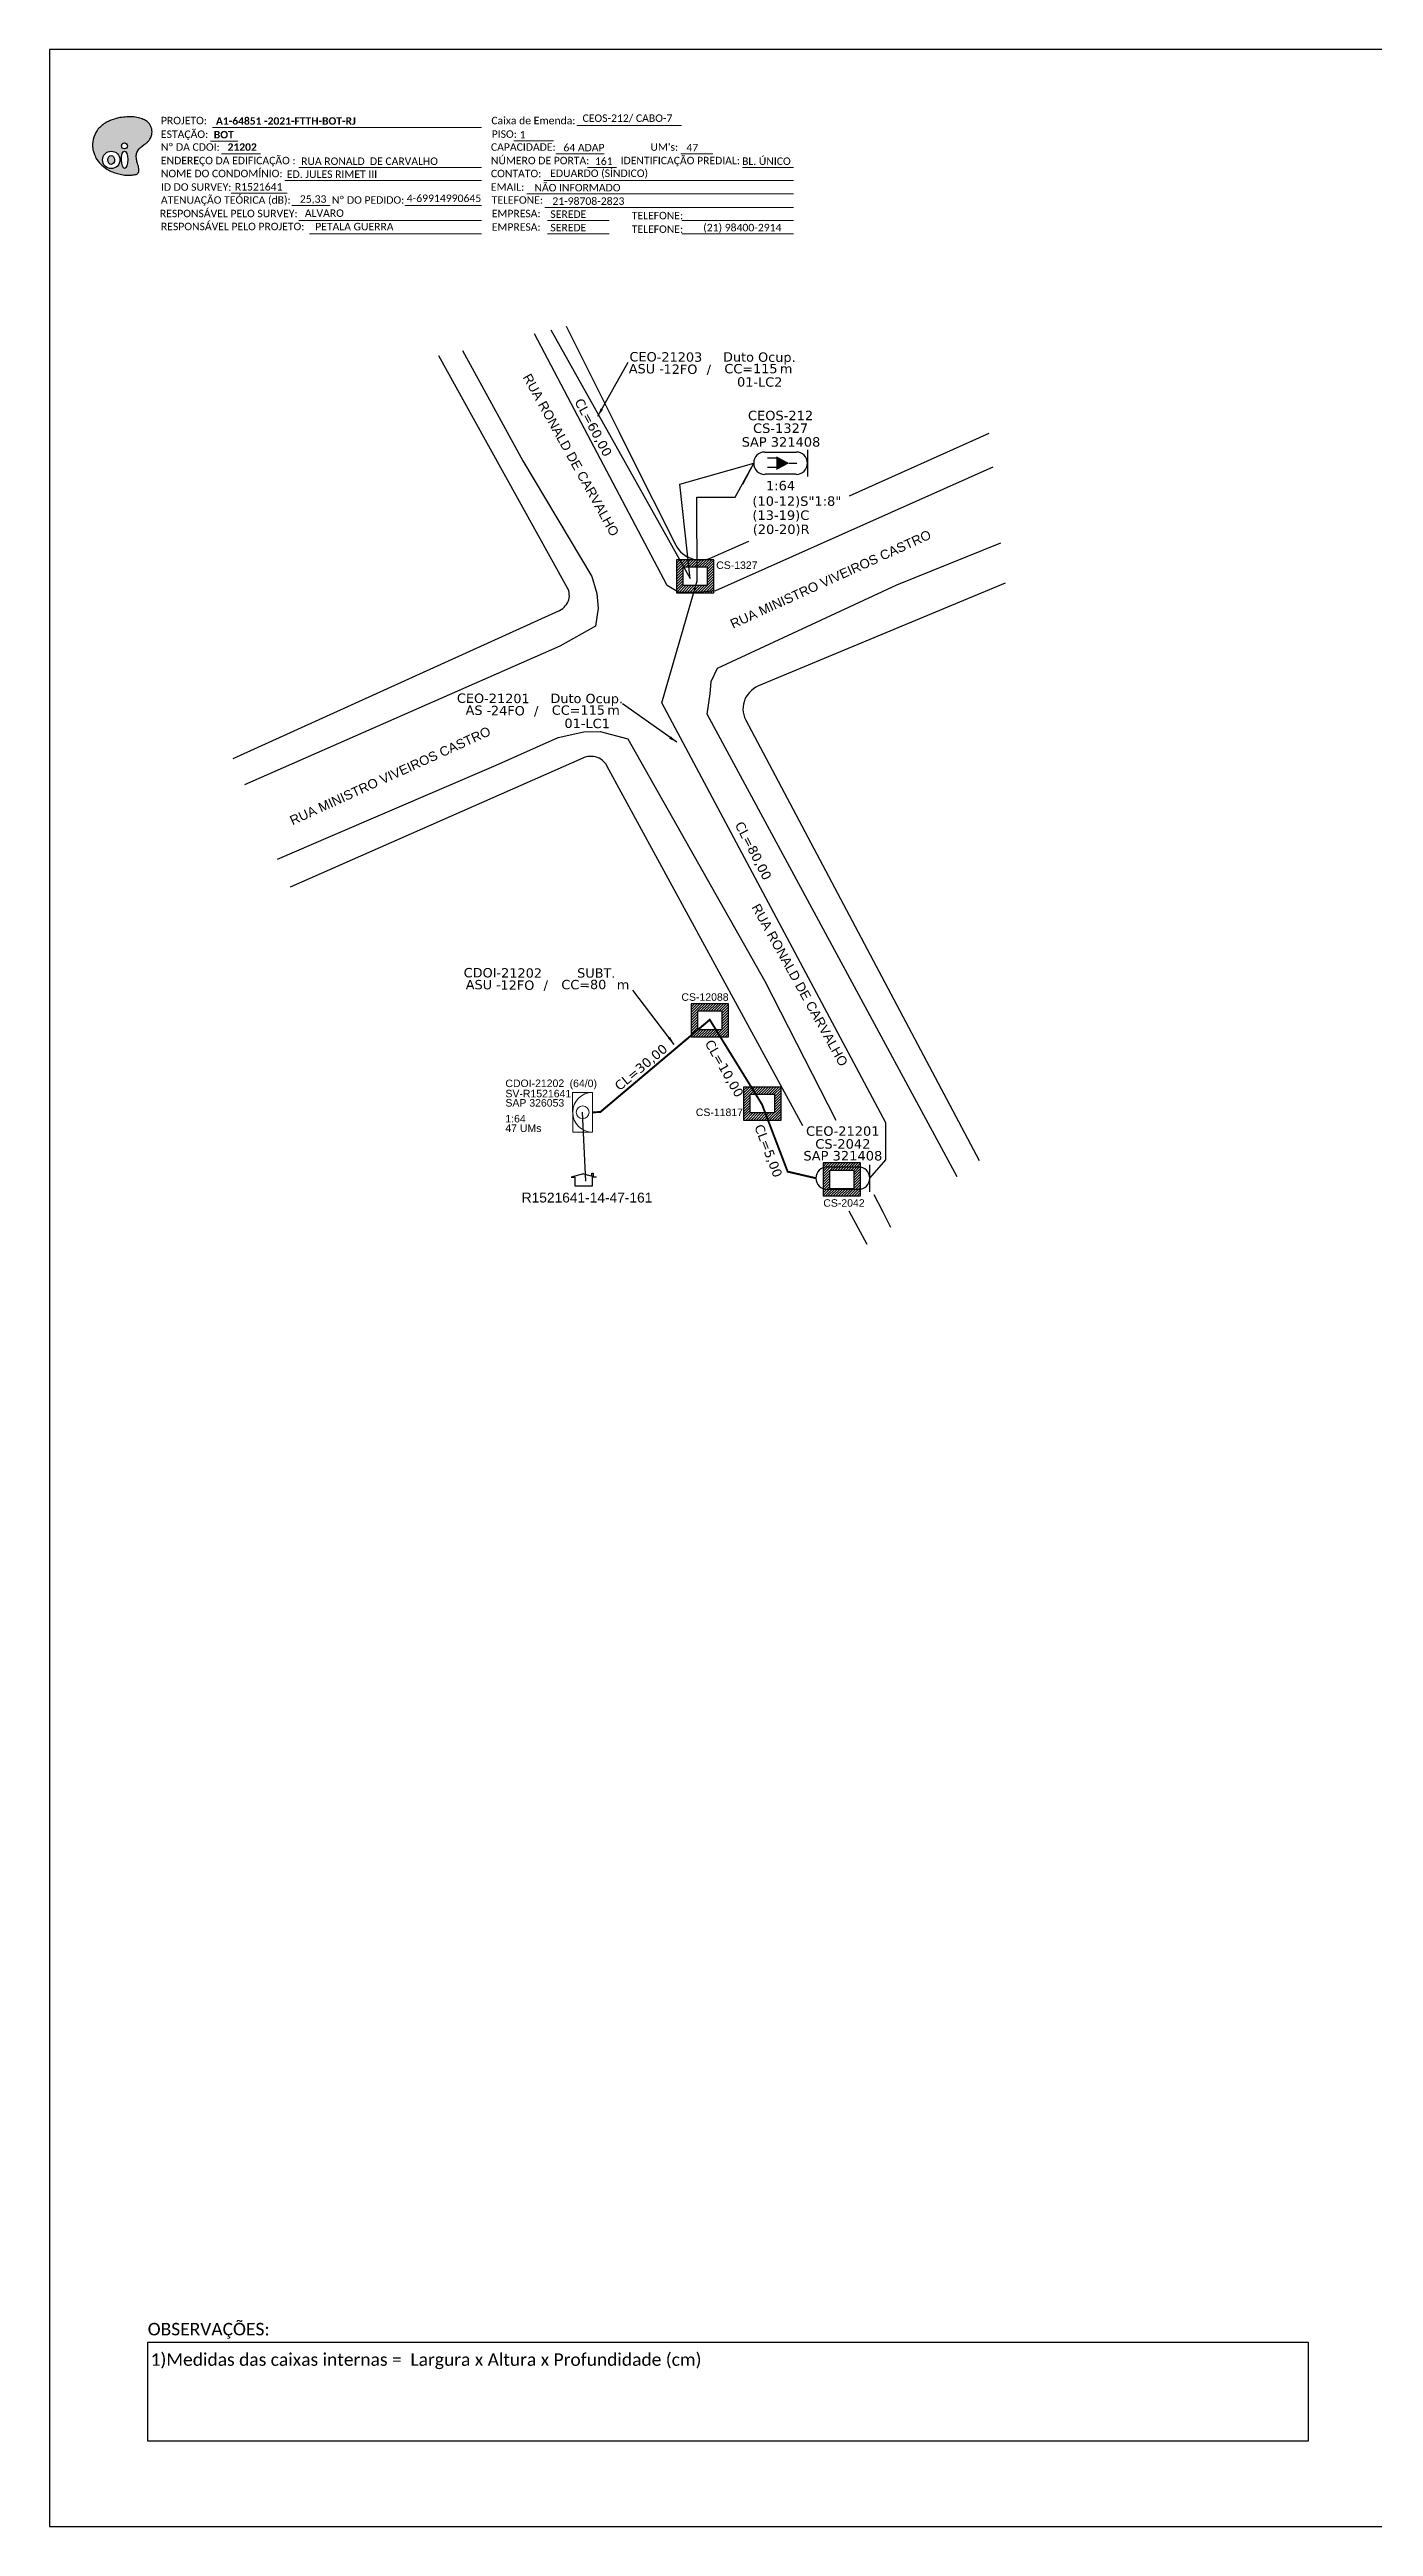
# Model space of a CAD drawing. Extents: x -4 to 837, y 1 to 595.
# Drawn here: x -4 to 314, y 1 to 595 of the extents above; entities that cross this region are included whole.
import ezdxf
from ezdxf.enums import TextEntityAlignment as Align

# ---------------------------------------------------------------- set-up
doc = ezdxf.new("R2010")
doc.units = 0
for name, color, linetype in [('10.0-Cartográfico', 4, 'Continuous'), ('10.1-Caixas Subterrâneas', 5, 'Continuous'), ('20.4-CEOS', 1, 'Continuous'), ('20.5-CEO', 1, 'Continuous'), ('CAP a instalar', 1, 'Continuous'), ('celulas gpon', 7, 'Continuous'), ('label_cabos', 7, 'Continuous'), ('Segmento de Logradouro Texto', 238, 'Continuous'), ('surveys', 7, 'Continuous'), ('surveys legendas', 7, 'Continuous')]:
    doc.layers.add(name, color=color, linetype=linetype)
doc.layers.add("20.0-LEGENDA DOS CDO'S", color=1, linetype='Continuous', lineweight=0)
doc.layers.add('20.1-CDO_INTERIOR', color=1, linetype='Continuous', lineweight=0)
doc.layers.add('DROP DE CLIENTE', color=140, linetype='Continuous', plot=False)
doc.styles.add('ARIAL', font='arial.ttf')
doc.styles.add('DIGICADE', font='arial.ttf')
doc.styles.add('MtXpl_Calibri', font='calibri.ttf')
doc.styles.add('siredit', font='verdana.ttf')
doc.styles.add('WMF-Calibri0', font='calibri.ttf')
doc.styles.add('WMF-Calibri1', font='calibrib.ttf')
doc.linetypes.add('FENCELINE1', pattern='A,0.25,-0.1,[133,ltypeshp.shx,S=0.1,R=0,X=-0.1,Y=0],-0.1,1', length=1.45)
doc.dimstyles.new('CC', dxfattribs={"dimtxt": 1, "dimasz": 2, "dimexe": 0.18, "dimexo": 0.0625, "dimgap": 0.09, "dimtad": 0, "dimdec": 0, "dimrnd": 1, "dimzin": 0, "dimdsep": 46, "dimtxsty": 'siredit', "dimblk": 'NONE', "dimcen": 0, "dimse1": 1, "dimse2": 1, "dimsd1": 1, "dimsd2": 1, "dimclrt": 7, "dimadec": 0, "dimazin": 0, "dimtfac": 1, "dimtdec": 0, "dimtofl": 0, "dimtmove": 0, "dimatfit": 3, "dimfxl": 0, "dimtolj": 1, "dimtzin": 0, "dimarcsym": 0})

# ---------------------------------------------------------------- blocks, each defined once
blk = doc.blocks.new('OI')
h = blk.add_hatch(color=40)
edge = h.paths.add_edge_path()
edge.add_spline(control_points=[(4.35, -0.67), (3.92, -0.99), (3.26, -1.5), (2.81, -2.59), (2.9, -3.5), (3.06, -4.27), (3.31, -4.85), (3.37, -5.39), (3.4, -5.88), (3.2, -6.4), (2.54, -6.61), (1.65, -6.63), (0.55, -6.67), (-0.56, -6.42), (-1.61, -6.14), (-2.77, -5.61), (-3.92, -4.77), (-4.89, -3.7), (-5.34, -2.65), (-5.6, -1.94), (-5.85, -0.96), (-5.71, 0.47), (-5.1, 2.02), (-4.14, 3.02), (-3.3, 3.61), (-2.37, 4.16), (-1.36, 4.44), (-0.56, 4.7), (0.79, 4.85), (2.24, 4.97), (3.79, 4.57), (4.67, 4.21), (5.44, 3.65), (5.76, 2.99), (6.03, 2.21), (6.01, 1.46), (5.72, 0.64), (5.31, 0.08), (4.88, -0.38), (4.51, -0.55), (4.35, -0.67)], knot_values=[0, 0, 0, 0, 1.60434, 2.417191, 3.427595, 4.282808, 4.776746, 5.304182, 5.888771, 6.258406, 6.858137, 7.79129, 8.986195, 10.124242, 11.187857, 12.242908, 13.953784, 15.414161, 16.515391, 17.349188, 17.675853, 19.552021, 21.515531, 22.568638, 23.63245, 24.621084, 25.782718, 26.745347, 27.142653, 29.870543, 31.004649, 31.921532, 32.709589, 33.801391, 34.042471, 35.192333, 35.971461, 36.628871, 37.254359, 37.836911, 37.836911, 37.836911, 37.836911], degree=3, periodic=0)
h.paths.add_polyline_path([(1.13, -0.87, -1), (-0.04, -0.87, -1)], flags=16)
edge = h.paths.add_edge_path(flags=16)
edge.add_ellipse((0.56, -3.59), major_axis=(-0.02, 1.71), ratio=0.361305, start_angle=0, end_angle=360)
h.paths.add_polyline_path([(-0.36, -3.62, -1), (-3.8, -3.62, -1)], flags=16)
edge = h.paths.add_edge_path(flags=0)
edge.add_ellipse((-2.08, -3.62), major_axis=(0, 0.885), ratio=0.758294, start_angle=0, end_angle=360)
at = {"color": 40}
for centre, radius in [((-2.08, -3.62), 1.72), ((0.54, -0.87), 0.587)]:
    blk.add_circle(centre, radius, dxfattribs=at)
blk.add_ellipse((-2.08, -3.62), major_axis=(0, 0.885), ratio=0.758294, start_param=-3.141592653589792, end_param=3.141592653589792, dxfattribs=at)
blk.add_ellipse((0.56, -3.59), major_axis=(-0.02, 1.71), ratio=0.361305, dxfattribs=at)
at = {"color": 40, "start_tangent": (-0.800898, -0.598801), "end_tangent": (-0.800898, -0.598801)}
blk.add_spline([(4.35, -0.67), (3.2, -1.78), (2.9, -2.54), (2.92, -3.55), (3.12, -4.38), (3.28, -4.85), (3.37, -5.37), (3.35, -5.95), (3.2, -6.29), (2.66, -6.55), (1.73, -6.63), (0.54, -6.62), (-0.58, -6.41), (-1.6, -6.11), (-2.56, -5.67), (-3.95, -4.67), (-4.89, -3.56), (-5.37, -2.56), (-5.64, -1.78), (-5.72, -1.46), (-5.63, 0.42), (-4.84, 2.22), (-4.13, 2.99), (-3.27, 3.62), (-2.4, 4.09), (-1.3, 4.47), (-0.37, 4.72), (0.02, 4.77), (2.75, 4.8), (3.85, 4.53), (4.69, 4.16), (5.31, 3.68), (5.85, 2.73), (5.93, 2.5), (5.94, 1.35), (5.67, 0.62), (5.29, 0.08), (4.84, -0.36), (4.35, -0.67)], degree=3, dxfattribs=at)
blk = doc.blocks.new('*X58')
at = {"color": 0, "linetype": 'Continuous'}
for p, q in [((-1.25, 0.34099), (-0.49099, 1.1)), ((-1.25, 0.517767), (-0.667767, 1.1)), ((-1.25, 0.694544), (-0.844544, 1.1)), ((-1.25, 0.87132), (-1.02132, 1.1)), ((-1.25, 1.048097), (-1.198097, 1.1)), ((-1.25, 0.164214), (-0.8035, 0.610714)), ((-1.25, -0.012563), (-0.8035, 0.433937)), ((-1.25, -0.18934), (-0.8035, 0.25716)), ((-1.25, -0.366117), (-0.8035, 0.080383)), ((-0.789214, 0.625), (-0.314214, 1.1)), ((-0.612437, 0.625), (-0.137437, 1.1)), ((-0.43566, 0.625), (0.03934, 1.1)), ((-0.258883, 0.625), (0.216117, 1.1)), ((-0.082107, 0.625), (0.392893, 1.1)), ((0.09467, 0.625), (0.56967, 1.1)), ((0.271447, 0.625), (0.746447, 1.1)), ((0.448223, 0.625), (0.923223, 1.1)), ((0.625, 0.625), (1.1, 1.1)), ((0.801777, 0.625), (1.25, 1.073223)), ((0.8035, 0.449947), (1.25, 0.896447)), ((0.8035, 0.27317), (1.25, 0.71967)), ((0.8035, 0.096393), (1.25, 0.542893)), ((0.8035, -0.080383), (1.25, 0.366117)), ((0.8035, -0.25716), (1.25, 0.18934)), ((0.8035, -0.433937), (1.25, 0.012563)), ((-1.25, -0.542893), (-0.8035, -0.096393)), ((-1.25, -0.71967), (-0.8035, -0.27317)), ((-1.25, -0.896447), (-0.8035, -0.449947)), ((-1.25, -1.073223), (-0.801777, -0.625)), ((-1.1, -1.1), (-0.625, -0.625)), ((-0.923223, -1.1), (-0.448223, -0.625)), ((-0.746447, -1.1), (-0.271447, -0.625)), ((-0.56967, -1.1), (-0.09467, -0.625)), ((-0.392893, -1.1), (0.082107, -0.625)), ((-0.216117, -1.1), (0.258883, -0.625)), ((-0.03934, -1.1), (0.43566, -0.625)), ((0.137437, -1.1), (0.612437, -0.625)), ((0.314214, -1.1), (0.789214, -0.625)), ((0.49099, -1.1), (1.25, -0.34099)), ((0.667767, -1.1), (1.25, -0.517767)), ((0.8035, -0.610714), (1.25, -0.164214)), ((0.844544, -1.1), (1.25, -0.694544)), ((1.02132, -1.1), (1.25, -0.87132)), ((1.198097, -1.1), (1.25, -1.048097))]:
    blk.add_line(p, q, dxfattribs=at)
blk = doc.blocks.new('Inst CB DT OCUP CFOA-SM-AS-80-TS-24')
at = {"layer": 'label_cabos', "color": 0, "style": 'siredit'}
for tag, flags, p in [('ID_ATIVIDADE', 3, (1.31, 2.67)), ('FATOR', 1, (11.56, 2.55))]:
    blk.add_attdef(tag, text='', height=1, rotation=359.69, dxfattribs=dict(at, flags=flags)).set_placement(p, align=Align.MIDDLE_CENTER)
for tag, p in [('TIPO_CABO', (1.76, 0)), ('DESTINO_CABO', (3.13, 1.26)), ('CABO', (4.69, -0.05)), ('/', (7.71, -0.05)), ('LANCE', (10.91, 0)), ('TIPO_CABO', (13.11, 1.24)), ('UND', (15.96, 0)), ('FID', (13.15, -1.41))]:
    blk.add_attdef(tag, text='', height=1, rotation=359.69, dxfattribs=at).set_placement(p, align=Align.MIDDLE_CENTER)
blk.add_attdef('QTDE', (12.43, -0.47), '', height=1, rotation=359.69, dxfattribs=at)
blk = doc.blocks.new('_None')
blk = doc.blocks.new('Inst CB DT OCUP CFOA-SM-ASU-120-S-12')
at = {"layer": 'label_cabos', "color": 0, "style": 'siredit'}
for tag, flags, p in [('ID_ATIVIDADE', 3, (1.31, 2.67)), ('FATOR', 1, (11.56, 2.55))]:
    blk.add_attdef(tag, text='', height=1, rotation=359.69, dxfattribs=dict(at, flags=flags)).set_placement(p, align=Align.MIDDLE_CENTER)
for tag, p in [('TIPO_CABO', (1.26, 0)), ('DESTINO_CABO', (3.13, 1.26)), ('CABO', (4.69, -0.05)), ('/', (7.71, -0.05)), ('LANCE', (10.91, 0)), ('TIPO_CABO', (13.11, 1.24)), ('UND', (15.96, 0)), ('FID', (13.15, -1.41))]:
    blk.add_attdef(tag, text='', height=1, rotation=359.69, dxfattribs=at).set_placement(p, align=Align.MIDDLE_CENTER)
blk.add_attdef('QTDE', (12.43, -0.47), '', height=1, rotation=359.69, dxfattribs=at)
blk = doc.blocks.new('*U66')
at = {"layer": '20.4-CEOS', "color": 7, "style": 'siredit'}
for tag, p in [('FIBRAS_SPLITTER', (0, 0)), ('FIBRAS_TOP_C', (0, -4.13)), ('RESERVA_FINAIS', (0, -5.46))]:
    blk.add_attdef(tag, p, '', height=1.01, dxfattribs=at)
for tag, p, flags in [('ID_ATIVIDADE', (0, -6.77), 3), ('FATOR', (0, -8.09), 1), ('QTDE', (0, -9.4), 1), ('FID', (0, -10.71), 1)]:
    blk.add_attdef(tag, p, '', height=1.01, dxfattribs=dict(at, flags=flags))
blk = doc.blocks.new('SURVEY_SURVEY')
for p, q in [((0, 0.0000127), (-0.0000126, 0.000009)), ((-0.0000126, 0.000009), (-0.0000086, 0.000009)), ((-0.0000086, 0), (-0.0000086, 0.000009)), ((0.0000086, 0), (-0.0000086, 0)), ((0, 0.0000127), (0.0000126, 0.000009)), ((0.0000084, 0.0000132), (0.0000098, 0.0000132)), ((0.0000084, 0.0000103), (0.0000084, 0.0000132)), ((0.0000126, 0.000009), (0.0000086, 0.000009)), ((0.0000086, 0.000009), (0.0000086, 0)), ((0.0000098, 0.0000132), (0.0000098, 0.0000099))]:
    blk.add_line(p, q)

msp = doc.modelspace()

# ---------------------------------------------------------------- linework, layer by layer
for p, q in [((837.17, 595.26), (-3.83, 595.26)), ((-3.83, 595.26), (-3.83, 1.26)), ((-3.83, 1.26), (837.17, 1.26))]:
    msp.add_line(p, q)
at = {"color": 0, "linetype": 'Continuous'}
msp.add_line((148.14, 471.19), (148.14, 471.19), dxfattribs=at)
at = {"color": 7, "lineweight": 0}
for points in [[(35.28, 576.58), (99.75, 576.58)], [(122.59, 577.07), (147.72, 577.07)], [(34.76, 573.3), (41.31, 573.3)], [(107.55, 573.34), (117.03, 573.34)], [(37.42, 570.23), (46.76, 570.23)], [(55.99, 566.99), (99.75, 566.99)], [(117.59, 570.23), (129.21, 570.23)], [(125.18, 566.99), (132.12, 566.99)], [(147.54, 570.23), (155.2, 570.23)], [(162.35, 566.99), (174.56, 566.99)], [(39.74, 560.82), (53.19, 560.82)], [(52.58, 563.88), (99.75, 563.88)], [(110.67, 560.64), (174.59, 560.64)], [(114.71, 563.88), (174.59, 563.88)], [(54.28, 557.85), (63.46, 557.85)], [(55.99, 554.29), (99.75, 554.29)], [(81.34, 557.85), (99.77, 557.85)], [(114.96, 557.41), (174.59, 557.41)], [(115.56, 554.29), (130.36, 554.29)], [(147.81, 554.29), (174.59, 554.29)], [(58.48, 551.06), (99.75, 551.06)], [(115.56, 551.06), (130.36, 551.06)], [(147.84, 551.06), (174.59, 551.06)]]:
    msp.add_lwpolyline(points, dxfattribs=at)
at = {"color": 0}
msp.add_lwpolyline([(19.73, 45.46), (297.98, 45.46), (297.98, 21.75), (19.73, 21.75)], close=True, dxfattribs=at)
msp.add_point((179.96, 324.59))
at = {"layer": '10.0-Cartográfico'}
for points in [[(120.04, 528.88), (132.76, 503.53)], [(95.23, 523.11), (104.51, 506.17)], [(124.49, 504.3), (112.48, 527.12)], [(97.83, 506.79), (89.52, 521.78)], [(40.17, 425.21), (118.44, 460.75), (118.86, 460.98), (119.23, 461.23), (119.55, 461.52), (119.85, 461.82), (120.13, 462.17), (120.35, 462.54), (120.54, 462.93), (120.69, 463.33), (120.77, 463.74), (120.83, 464.17), (120.82, 464.59), (120.77, 465.02), (120.68, 465.42), (120.52, 465.83), (120.34, 466.21), (97.83, 506.79)], [(104.51, 506.17), (109.71, 496.66), (126.21, 468.87), (127.43, 464.78), (127.7, 461.33), (127.06, 457.01), (118.51, 452.17), (42.96, 418.91)], [(222.36, 495.12), (155.91, 465.42), (151.2, 465.07), (147.12, 465.02), (144.26, 466.74), (124.49, 504.3)], [(132.76, 503.53), (135.45, 498.16), (146.35, 476.39), (146.66, 475.85), (147.06, 475.3), (147.48, 474.82), (147.99, 474.38), (148.52, 473.98), (149.12, 473.64), (149.74, 473.37), (150.38, 473.15), (151.04, 473), (151.72, 472.9), (152.42, 472.87), (153.1, 472.92), (153.77, 473.03), (154.43, 473.2), (155.17, 473.49), (163.85, 477.39)], [(188.04, 488.25), (221.5, 503.27)], [(213.87, 324.92), (153.85, 435.87), (154.58, 440.78), (154.81, 443.72), (156.35, 446.92), (199.34, 466.88), (224.3, 476.94)], [(225.33, 467.25), (224.39, 466.86), (166.19, 442.66), (165.58, 442.34), (165.01, 441.97), (164.49, 441.56), (164.02, 441.09), (163.61, 440.6), (163.24, 440.04), (162.94, 439.47), (162.73, 438.86), (162.57, 438.25), (162.49, 437.62), (162.47, 436.97), (162.53, 436.34), (162.67, 435.72), (162.85, 435.11), (163.1, 434.59)], [(163.1, 434.59), (205, 355.37), (219.09, 328.85)], [(50.87, 401.1), (63.59, 406.64), (103.24, 423.67), (118.18, 430.28), (124.29, 431.64), (128.18, 431.68), (134.89, 429.95), (167.67, 371.86), (184.75, 338.47)], [(176.81, 337.15), (129.85, 423.51), (129.63, 423.87), (129.36, 424.23), (129.05, 424.54), (128.72, 424.84), (128.34, 425.08), (127.95, 425.29), (127.53, 425.47), (127.09, 425.61), (126.65, 425.68), (126.19, 425.74), (125.73, 425.74), (125.27, 425.71), (124.83, 425.62), (124.39, 425.48), (124.05, 425.35), (53.84, 394.4)], [(192.27, 308.7), (187.95, 316.65)], [(193.87, 320.65), (195.97, 316.54), (197.84, 312.88)]]:
    msp.add_lwpolyline(points, dxfattribs=at)
at = {"layer": '10.1-Caixas Subterrâneas', "color": 7}
for p, q in [((116.38, 528.03), (149.79, 468.44)), ((147.31, 491.06), (165.04, 496.06)), ((162.41, 491.06), (165.04, 496.06)), ((149.79, 468.44), (147.31, 491.06))]:
    msp.add_line(p, q, dxfattribs=at)
at = {"layer": '10.1-Caixas Subterrâneas', "color": 30}
for p, q in [((146.53, 472.9), (146.53, 464.99)), ((155.51, 472.9), (146.53, 472.9)), ((148.14, 466.7), (148.14, 471.19)), ((148.14, 471.19), (153.91, 471.19)), ((153.91, 471.19), (153.91, 466.7)), ((155.51, 464.99), (155.51, 472.9)), ((146.53, 464.99), (155.51, 464.99)), ((153.91, 466.7), (148.14, 466.7)), ((150.02, 366.4), (150.02, 358.5)), ((159, 366.4), (150.02, 366.4)), ((151.63, 364.7), (151.63, 364.7)), ((151.63, 360.21), (151.63, 364.7)), ((151.63, 364.7), (157.4, 364.7)), ((157.4, 364.7), (157.4, 360.21)), ((159, 358.5), (159, 366.4)), ((150.02, 358.5), (159, 358.5)), ((157.4, 360.21), (151.63, 360.21)), ((162.61, 346.44), (162.61, 338.54)), ((171.59, 346.44), (162.61, 346.44)), ((163.55, 346.1), (163.55, 346.1)), ((164.21, 340.24), (164.21, 344.73)), ((164.21, 344.73), (169.99, 344.73)), ((169.99, 344.73), (169.99, 340.24)), ((171.59, 338.54), (171.59, 346.44)), ((169.99, 340.24), (164.21, 340.24)), ((162.61, 338.54), (171.59, 338.54)), ((181.68, 328.25), (181.68, 320.35)), ((190.66, 328.25), (181.68, 328.25)), ((190.66, 320.35), (190.66, 328.25)), ((183.28, 326.55), (183.28, 326.55)), ((183.28, 322.06), (183.28, 326.55)), ((183.28, 326.55), (189.05, 326.55)), ((189.05, 322.06), (183.28, 322.06)), ((189.05, 326.55), (189.05, 322.06)), ((181.68, 320.35), (190.66, 320.35))]:
    msp.add_line(p, q, dxfattribs=at)
at = {"layer": '20.1-CDO_INTERIOR', "color": 1, "lineweight": 18}
msp.add_lwpolyline([(121.63, 335.62), (121.62, 345.16), (126.4, 345.17), (126.4, 335.62)], close=True, dxfattribs=at)
msp.add_circle((124.01, 340.39), 1.53, dxfattribs=at)
msp.add_arc((126.4, 340.39), 4.77, 90.02759, 270.02759, dxfattribs=at)
at = {"layer": '20.4-CEOS', "color": 7}
for p, q in [((167.72, 498.74), (175.23, 498.74)), ((175.23, 493.39), (167.72, 493.39))]:
    msp.add_line(p, q, dxfattribs=at)
for points in [[(177.91, 499.29), (177.91, 492.83)], [(170.59, 497.23), (168.31, 497.23)], [(170.59, 495), (168.31, 495)], [(173.55, 496.06), (175.36, 496.06)]]:
    msp.add_lwpolyline(points, dxfattribs=at)
msp.add_lwpolyline([(173.55, 496.06, 0, 3.31, 0), (170.45, 496.06, 3.31, 3.31, 0)], format="xyseb", dxfattribs=at)
for centre, start, end in [((167.72, 496.06), 90, 270), ((175.23, 496.06), 270, 90)]:
    msp.add_arc(centre, 2.68, start, end, dxfattribs=at)
at = {"layer": '20.5-CEO', "color": 5}
for p, q in [((182.65, 327.28), (190.19, 327.28)), ((190.19, 321.9), (182.65, 321.9))]:
    msp.add_line(p, q, dxfattribs=at)
msp.add_lwpolyline([(192.88, 321.34), (192.88, 327.83)], dxfattribs=at)
for centre, start, end in [((182.65, 324.59), 90, 270), ((190.19, 324.59), 270, 90)]:
    msp.add_arc(centre, 2.69, start, end, dxfattribs=at)
at = {"layer": 'CAP a instalar', "color": 7, "ltscale": 5}
for p, q in [((160.61, 487.9), (165.04, 496.06)), ((151.46, 467.88), (151.43, 487.9)), ((151.43, 487.9), (160.61, 487.9)), ((143.02, 438.59), (151.46, 467.88)), ((196.73, 337.84), (143.02, 438.59)), ((196.73, 329.03), (196.73, 337.84)), ((196.73, 337.84), (196.73, 337.84)), ((192.88, 324.59), (196.73, 329.03))]:
    msp.add_line(p, q, dxfattribs=at)
at = {"layer": 'CAP a instalar', "color": 10, "linetype": 'FENCELINE1', "ltscale": 7, "const_width": 0.467}
msp.add_lwpolyline([(179.96, 324.59), (179.96, 324.59), (173.18, 326.16), (167.05, 342.23), (154.5, 362.59), (128.25, 340.46), (126.4, 340.39)], dxfattribs=at)
at = {"layer": 'DROP DE CLIENTE'}
msp.add_lwpolyline([(124.76, 323.89), (124.01, 340.39)], dxfattribs=at)

# ---------------------------------------------------------------- block references
at = {"color": 7, "xscale": 1.213923925163967, "yscale": 1.213923925163967, "zscale": 1.213923925163967, "rotation": 0.1532896023949059}
msp.add_blockref('OI', (13.47, 573.2), dxfattribs=at)
at = {"layer": '10.1-Caixas Subterrâneas', "color": 30, "xscale": 3.592577445638986, "yscale": 3.592577445638986, "zscale": 7.185154891277972}
for p, rotation in [((151.02, 468.94), 180.0000000000631), ((154.51, 362.45), 180.000000000063), ((167.1, 342.49), 180.000000000063), ((186.17, 324.3), 180.0000000000631)]:
    msp.add_blockref('*X58', p, dxfattribs=dict(at, rotation=rotation))
at = {"layer": '20.4-CEOS', "color": 0, "lineweight": 0}
ref = msp.add_blockref('*U66', (164.72, 485.84), dxfattribs=dict(at, xscale=2.246852572719795, yscale=2.246852572719795, zscale=2.246852572719795))
ref.add_attrib('FIBRAS_SPLITTER', '(10-12)S"1:8"', (164.72, 485.84), dxfattribs={"color": 7, "height": 2.2686, "style": 'siredit'})
ref.add_attrib('FIBRAS_TOP_C', '(13-19)C', (164.72, 482.46), dxfattribs={"color": 7, "height": 2.269, "style": 'siredit'})
ref.add_attrib('RESERVA_FINAIS', '(20-20)R', (164.81, 479.08), dxfattribs={"color": 7, "height": 2.269, "style": 'siredit'})
at = {"layer": 'label_cabos', "color": 0, "lineweight": 0}
ref = msp.add_blockref('Inst CB DT OCUP CFOA-SM-ASU-120-S-12', (136.94, 518.72), dxfattribs=dict(at, xscale=2.246852572719795, yscale=2.246852572719795, zscale=2.246852572719795))
ref.add_attrib('DESTINO_CABO', 'CEO-21203', dxfattribs={"color": 0, "height": 2.247, "rotation": 359.69001, "style": 'siredit'}).set_placement((143.98, 521.55), align=Align.MIDDLE_CENTER)
ref.add_attrib('CABO', '12FO', dxfattribs={"color": 0, "height": 2.247, "rotation": 359.69001, "style": 'siredit'}).set_placement((147.47, 518.6), align=Align.MIDDLE_CENTER)
ref.add_attrib('TIPO_CABO', 'Duto Ocup.', dxfattribs={"color": 0, "height": 2.247, "rotation": 359.69001, "style": 'siredit'}).set_placement((166.39, 521.51), align=Align.MIDDLE_CENTER)
ref.add_attrib('/', '/', dxfattribs={"color": 0, "height": 2.25, "rotation": 359.69001, "style": 'siredit'}).set_placement((154.28, 518.6), align=Align.MIDDLE_CENTER)
ref.add_attrib('TIPO_CABO', 'ASU - ', dxfattribs={"color": 0, "height": 2.247, "rotation": 359.69001, "style": 'siredit'}).set_placement((139.78, 518.71), align=Align.MIDDLE_CENTER)
ref.add_attrib('FID', '01-LC2', dxfattribs={"color": 0, "height": 2.247, "rotation": 359.69001, "style": 'siredit'}).set_placement((166.48, 515.54), align=Align.MIDDLE_CENTER)
ref.add_attrib('LANCE', 'CC=', dxfattribs={"color": 0, "height": 2.247, "rotation": 359.69001, "style": 'siredit'}).set_placement((161.45, 518.72), align=Align.MIDDLE_CENTER)
ref.add_attrib('QTDE', '115', (164.87, 517.65), dxfattribs={"color": 0, "height": 2.247, "rotation": 359.69001, "style": 'siredit'})
ref.add_attrib('UND', 'm', dxfattribs={"color": 0, "height": 2.25, "rotation": 359.69001, "style": 'siredit'}).set_placement((172.81, 518.72), align=Align.MIDDLE_CENTER)
ref = msp.add_blockref('Inst CB DT OCUP CFOA-SM-AS-80-TS-24', (95.55, 436.83), dxfattribs=dict(at, xscale=2.246852572719795, yscale=2.246852572719795, zscale=2.246852572719795))
ref.add_attrib('DESTINO_CABO', 'CEO-21201', dxfattribs={"color": 0, "height": 2.247, "rotation": 359.69001, "style": 'siredit'}).set_placement((102.59, 439.67), align=Align.MIDDLE_CENTER)
ref.add_attrib('CABO', '24FO', dxfattribs={"color": 0, "height": 2.247, "rotation": 359.69001, "style": 'siredit'}).set_placement((106.08, 436.72), align=Align.MIDDLE_CENTER)
ref.add_attrib('TIPO_CABO', 'Duto Ocup.', dxfattribs={"color": 0, "height": 2.247, "rotation": 359.69001, "style": 'siredit'}).set_placement((125, 439.63), align=Align.MIDDLE_CENTER)
ref.add_attrib('/', '/', dxfattribs={"color": 0, "height": 2.25, "rotation": 359.69001, "style": 'siredit'}).set_placement((112.89, 436.72), align=Align.MIDDLE_CENTER)
ref.add_attrib('TIPO_CABO', 'AS - ', dxfattribs={"color": 0, "height": 2.247, "rotation": 359.69001, "style": 'siredit'}).set_placement((99.51, 436.82), align=Align.MIDDLE_CENTER)
ref.add_attrib('FID', '01-LC1', dxfattribs={"color": 0, "height": 2.247, "rotation": 359.69001, "style": 'siredit'}).set_placement((125.09, 433.66), align=Align.MIDDLE_CENTER)
ref.add_attrib('LANCE', 'CC=', dxfattribs={"color": 0, "height": 2.247, "rotation": 359.69001, "style": 'siredit'}).set_placement((120.06, 436.84), align=Align.MIDDLE_CENTER)
ref.add_attrib('QTDE', '115', (123.48, 435.77), dxfattribs={"color": 0, "height": 2.247, "rotation": 359.69001, "style": 'siredit'})
ref.add_attrib('UND', 'm', dxfattribs={"color": 0, "height": 2.25, "rotation": 359.69001, "style": 'siredit'}).set_placement((131.42, 436.84), align=Align.MIDDLE_CENTER)
ref = msp.add_blockref('Inst CB DT OCUP CFOA-SM-ASU-120-S-12', (97.84, 371.01), dxfattribs=dict(at, xscale=2.246852572719795, yscale=2.246852572719795, zscale=2.246852572719795))
ref.add_attrib('DESTINO_CABO', 'CDOI-21202', dxfattribs={"color": 0, "height": 2.247, "rotation": 359.69001, "style": 'siredit'}).set_placement((104.88, 373.84), align=Align.MIDDLE_CENTER)
ref.add_attrib('CABO', '12FO', dxfattribs={"color": 0, "height": 2.247, "rotation": 359.69001, "style": 'siredit'}).set_placement((108.37, 370.89), align=Align.MIDDLE_CENTER)
ref.add_attrib('TIPO_CABO', 'SUBT.', dxfattribs={"color": 0, "height": 2.247, "rotation": 359.69001, "style": 'siredit'}).set_placement((127.29, 373.8), align=Align.MIDDLE_CENTER)
ref.add_attrib('/', '/', dxfattribs={"color": 0, "height": 2.25, "rotation": 359.69001, "style": 'siredit'}).set_placement((115.17, 370.89), align=Align.MIDDLE_CENTER)
ref.add_attrib('TIPO_CABO', 'ASU - ', dxfattribs={"color": 0, "height": 2.247, "rotation": 359.69001, "style": 'siredit'}).set_placement((100.68, 371), align=Align.MIDDLE_CENTER)
ref.add_attrib('LANCE', 'CC=', dxfattribs={"color": 0, "height": 2.247, "rotation": 359.69001, "style": 'siredit'}).set_placement((122.35, 371.01), align=Align.MIDDLE_CENTER)
ref.add_attrib('QTDE', '80', (125.77, 369.94), dxfattribs={"color": 0, "height": 2.247, "rotation": 359.69001, "style": 'siredit'})
ref.add_attrib('UND', 'm', dxfattribs={"color": 0, "height": 2.25, "rotation": 359.69001, "style": 'siredit'}).set_placement((133.71, 371.01), align=Align.MIDDLE_CENTER)
at = {"layer": 'surveys', "color": 255, "xscale": 235962.0204720315, "yscale": 235962.0204720315, "zscale": 235962.0204720315}
msp.add_blockref('SURVEY_SURVEY', (124.25, 322.68), dxfattribs=at)

# ---------------------------------------------------------------- texts
at = {"color": 7, "lineweight": 0, "style": 'WMF-Calibri0'}
for s, height, p in [('PROJETO:', 1.793, (22.88, 577.33)), ('ESTAÇÃO:', 1.793, (22.88, 574.05)), ('Caixa de Emenda:', 1.7927, (102.13, 577.33)), ('Nº DA CDOI:', 1.7927, (22.88, 570.98)), ('CAPACIDADE:', 1.7927, (102.02, 570.98)), ('PISO:', 1.793, (102.2, 574.09)), ("UM's:", 1.793, (140.27, 570.98)), ('ENDEREÇO DA EDIFICAÇÃO :', 1.7927, (22.88, 567.74)), ('NOME DO CONDOMÍNIO:', 1.7927, (22.88, 564.63)), ('CONTATO:', 1.793, (102.02, 564.63)), ('NÚMERO DE PORTA:', 1.7927, (102.02, 567.74)), ('IDENTIFICAÇÃO PREDIAL:', 1.7927, (133.11, 567.74)), ('ATENUAÇÃO TEÓRICA (dB):', 1.7927, (22.88, 558.28)), ('ID DO SURVEY:', 1.7927, (22.88, 561.39)), ('Nº DO PEDIDO:', 1.7927, (63.88, 558.28)), ('EMAIL:', 1.793, (102.02, 561.39)), ('TELEFONE:', 1.793, (102.2, 558.28)), ('RESPONSÁVEL PELO SURVEY:', 1.7927, (22.63, 555.04)), ('RESPONSÁVEL PELO PROJETO:', 1.7927, (22.88, 551.93)), ('EMPRESA:', 1.793, (102.2, 555.04)), ('EMPRESA:', 1.793, (102.2, 551.8)), ('TELEFONE:', 1.793, (135.79, 554.54)), ('TELEFONE:', 1.793, (135.79, 551.3))]:
    msp.add_text(s, height=height, dxfattribs=at).set_placement(p)
at = {"color": 7}
for s, height, style, p in [('A1-64851 -2021-FTTH-BOT-RJ', 1.7927, 'WMF-Calibri1', (36.07, 577.23)), ('CEOS-212/ CABO-7', 1.7927, 'WMF-Calibri0', (123.99, 577.91)), ('BOT', 1.793, 'WMF-Calibri1', (35.56, 573.95)), ('1', 1.79, 'WMF-Calibri0', (108.9, 573.94)), (' 64 ADAP', 1.793, 'WMF-Calibri0', (118.77, 570.85)), ('47', 1.793, 'WMF-Calibri0', (148.89, 570.83)), ('ED. JULES RIMET III', 1.7927, 'WMF-Calibri0', (53.09, 564.47)), ('RUA RONALD  DE CARVALHO', 1.7927, 'WMF-Calibri0', (56.5, 567.58)), ('EDUARDO (SÍNDICO)', 1.7927, 'WMF-Calibri0', (116.24, 564.69)), ('161', 1.793, 'WMF-Calibri0', (126.96, 567.59)), ('BL. ÚNICO', 1.793, 'WMF-Calibri0', (162.24, 567.59)), ('R1521641', 1.793, 'WMF-Calibri0', (40.6, 561.44)), ('25,33', 1.793, 'WMF-Calibri0', (56.2, 558.51)), ('4-69914990645', 1.7927, 'WMF-Calibri0', (81.84, 558.69)), ('NÃO INFORMADO', 1.7927, 'WMF-Calibri0', (112.45, 561.24)), ('21-98708-2823', 1.7927, 'WMF-Calibri0', (116.74, 558.01)), ('ALVARO', 1.793, 'WMF-Calibri0', (57.39, 555.13)), ('PETALA GUERRA', 1.7927, 'WMF-Calibri0', (59.88, 551.9)), ('SEREDE', 1.793, 'WMF-Calibri0', (116.27, 554.89)), ('SEREDE', 1.793, 'WMF-Calibri0', (116.27, 551.66)), ('(21) 98400-2914', 1.7927, 'WMF-Calibri0', (152.93, 551.66))]:
    msp.add_text(s, height=height, dxfattribs=dict(at, style=style)).set_placement(p)
at = {"color": 7, "style": 'WMF-Calibri1'}
msp.add_text('21202', height=1.793, dxfattribs=at).set_placement((42.37, 570.98), align=Align.CENTER)
for s, style, p in [('OBSERVAÇÕES:', 'WMF-Calibri0', (19.71, 47.08)), ('1)Medidas das caixas internas =  Largura x Altura x Profundidade (cm)', 'MtXpl_Calibri', (20.4, 39.78))]:
    msp.add_text(s, height=3, dxfattribs=dict(style=style)).set_placement(p)
at = {"layer": '10.1-Caixas Subterrâneas', "color": 30, "style": 'ARIAL'}
for s, p in [('CS-1327', (156.04, 470.7)), ('CS-12088', (147.71, 367.13)), ('CS-11817', (151.16, 339.5)), ('CS-2042', (181.73, 317.75))]:
    msp.add_text(s, height=1.797, dxfattribs=at).set_placement(p)
at = {"layer": "20.0-LEGENDA DOS CDO'S", "color": 1, "style": 'ARIAL'}
for s, height, rotation, p in [('CDOI-21202', 1.797, 0.11799, (105.5, 346.44)), ('SV-R1521641', 1.7975, 359.97241, (105.5, 343.99)), ('SAP 326053', 1.797, 359.97241, (105.5, 341.77)), ('1:64', 1.797, 359.97241, (105.48, 337.97)), ('47 UMs', 1.797, 359.97241, (105.48, 335.69))]:
    msp.add_text(s, height=height, rotation=rotation, dxfattribs=at).set_placement(p)
msp.add_text('(64/0)', height=1.797, rotation=359.97241, dxfattribs=at).set_placement((124.17, 346.43), align=Align.CENTER)
at = {"layer": '20.4-CEOS', "color": 7, "style": 'siredit'}
for s, p in [('CEOS-212', (171.48, 508.63)), ('CS-1327', (171.48, 505.59)), ('SAP 321408', (171.59, 502.29)), ('1:64', (171.48, 491.82))]:
    msp.add_text(s, height=2.269, dxfattribs=at).set_placement(p, align=Align.TOP_CENTER)
at = {"layer": '20.4-CEOS', "color": 5, "style": 'siredit'}
msp.add_text('CEO-21201', height=2.269, dxfattribs=at).set_placement((186.4, 337.03), align=Align.TOP_CENTER)
at = {"layer": '20.5-CEO', "color": 5, "style": 'siredit'}
for s, p in [('CS-2042', (186.42, 333.95)), ('SAP 321408', (186.42, 331.12))]:
    msp.add_text(s, height=2.278, dxfattribs=at).set_placement(p, align=Align.TOP_CENTER)
at = {"layer": 'celulas gpon', "color": 3, "style": 'siredit'}
for s, rotation, p in [('CL=60,00', 298.16684, (121.99, 510.84)), ('CL=80,00', 297.30118, (160.46, 409.39)), ('CL=30,00', 39.90321, (132.86, 345.44)), ('CL=10,00', 299.7873, (153.24, 356.99)), ('CL=5,00', 290.8489, (165.16, 336.98))]:
    msp.add_text(s, height=2.247, rotation=rotation, dxfattribs=at).set_placement(p)
at = {"layer": 'Segmento de Logradouro Texto', "color": 7, "linetype": 'Continuous', "style": 'DIGICADE'}
for s, rotation, p in [('RUA RONALD DE CARVALHO', 299.02566, (109.58, 516.71)), ('RUA MINISTRO VIVEIROS CASTRO', 24.49567, (160.06, 456.34)), ('RUA MINISTRO VIVEIROS CASTRO', 24.49567, (54.44, 409.2)), ('RUA RONALD DE CARVALHO', 299.02566, (164.45, 389.6))]:
    msp.add_text(s, height=2.2469, rotation=rotation, dxfattribs=at).set_placement(p)
at = {"layer": 'surveys legendas', "style": 'ARIAL'}
msp.add_text('R1521641-14-47-161', height=2.3596, dxfattribs=at).set_placement((109.4, 318.76))

# ---------------------------------------------------------------- leaders
at = {"layer": "20.0-LEGENDA DOS CDO'S", "color": 7, "lineweight": 0}
for points in [[(146.58, 429.14), (133.61, 438.35)], [(145.94, 356.69), (136.07, 369.71)]]:
    msp.add_leader(points, dimstyle='CC', override={"dimgap": 0.09, "dimtad": 0}, dxfattribs=at)
at = {"layer": 'label_cabos'}
msp.add_leader([(127.65, 507.32), (134.93, 520.25)], dimstyle='CC', override={"dimgap": 0.09, "dimtad": 0}, dxfattribs=at)

doc.saveas('drawing.dxf')
